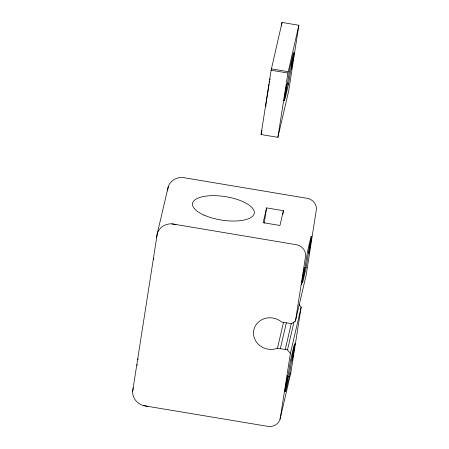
<?xml version="1.0" encoding="UTF-8"?>
<svg xmlns="http://www.w3.org/2000/svg" width="449" height="449" viewBox="0 0 449 449"><rect width="100%" height="100%" fill="white"/><g stroke="black" fill="none" stroke-linecap="round" stroke-linejoin="round"><path stroke-width="0.67" d="M156.723 237.291L156.909 235.147L168.246 186.649A15.07 13.936 13.1 0 1 182.187 177.4L308.16 198.48A11.18 10.333 13.1 0 1 316.427 209.054L306.235 274.726L295.436 321.136L291.586 323.69L281.574 322.017L279.396 320.418A17.051 15.766 13.1 0 0 253.674 330.79A17.051 15.766 13.1 0 0 274.928 349.019L277.482 348.211L287.495 349.883L290.368 353.565L280.322 417.856A11.18 10.333 13.1 0 1 268.968 426.55L143.596 405.649M271.112 70.235L282.051 22.45L298.866 25.251L288.679 90.922L277.88 137.332L261.065 134.532L271.112 70.235L287.927 73.035L277.88 137.332M287.927 73.035L298.866 25.251M153.648 259.471L153.788 258.366M137.046 365.469L137.192 364.431M281.517 25.907L282.051 22.45M132.607 391.59L157.296 233.648M167.595 190.803L168.246 186.649M264.208 223.136L266.594 207.898L283.403 210.71L282.864 214.173M288.55 83.997L293.421 52.836L289.987 67.603L285.115 98.769L288.55 83.997L287.208 83.772M295.436 321.136L305.483 256.845A11.18 10.333 13.1 0 0 297.361 244.896L172.04 223.866M289.061 376.879L293.932 345.719L290.497 360.485L285.626 391.646L289.061 376.879L287.691 376.649M306.111 267.806L310.977 236.64L307.543 251.406L302.671 282.573L306.111 267.806L304.776 267.582M280.036 419.209L290.834 372.799L301.167 307.15L299.113 304.523M137.894 359.874L138.079 358.779M269.142 83.997L265.853 104.46L265.903 106.368M269.389 82.672L269.636 81.342M269.888 80.017L270.135 78.687M133.185 387.919L132.573 392.168A15.064 13.925 13.1 0 0 142.99 405.498L147.558 406.311M261.065 134.532L262.02 130.435M266.594 207.898L263.153 222.665L279.968 225.477L283.403 210.71M277.482 348.211L283.515 322.275M280.328 348.688L286.361 322.752M285.25 349.507L291.289 323.572M287.495 349.883L294.005 321.899M290.368 353.565L301.167 307.15M271.252 68.86L288.067 71.66M175.974 224.522L171.389 223.81A15.07 13.936 13.1 0 0 157.442 233.059M290.834 372.799A11.18 10.333 13.1 0 1 290.357 374.096M284.026 100.408L284.043 101.003L286.759 84.311L284.026 100.408M291.373 68.759L291.39 69.359L294.112 52.668L291.373 68.759M284.862 391.32L284.874 391.921L287.663 375.246L284.862 391.32M292.226 359.677L292.237 360.278L294.971 343.586L292.226 359.677M301.599 284.217L301.616 284.812L304.349 268.126L301.599 284.217M308.963 252.568L308.979 253.169L311.713 236.477L308.963 252.568M204.099 215.155A31.262 11.887 8.9 0 0 253.994 214.218A31.262 11.887 8.9 0 0 212.119 195.657A31.262 11.887 8.9 0 0 204.099 215.155"/></g></svg>
